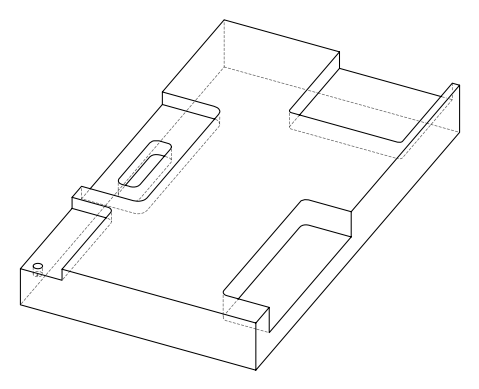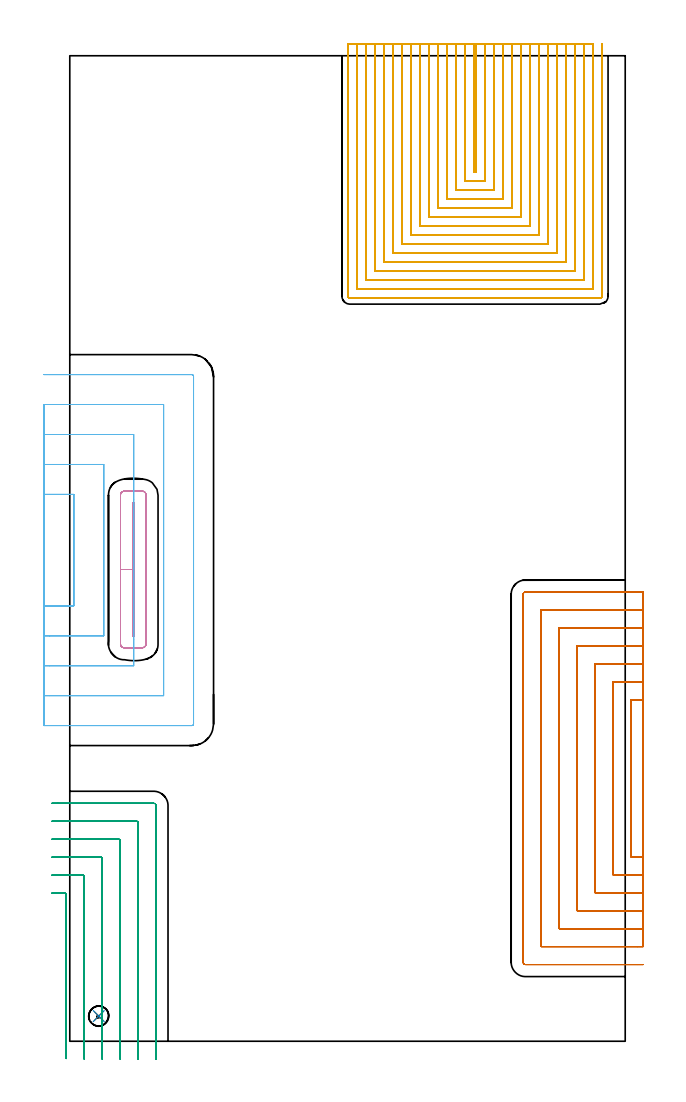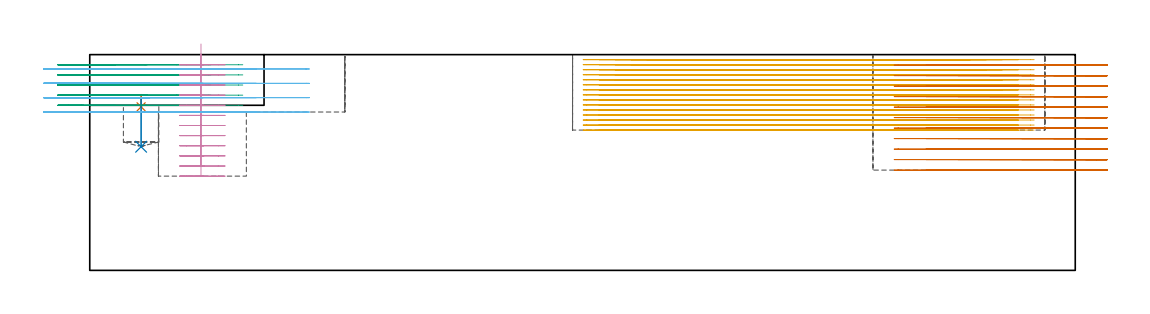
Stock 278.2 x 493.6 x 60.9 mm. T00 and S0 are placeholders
(PLAN: 7 operations, 5 tool changes, 272.4 min)
(1 SPOT_DRILL | STEP1POCKET | NXT0321_9005460120000 | 0.03 min | 1503 mm3)
(2 DRILL_BLIND_HOLE_INTO_CENTER | STEP1POCKET | NXT0301_127 | 0.06 min | 899 mm3)
(3 MILL_CORNER_NOTCH_RECTANGULAR | CORNER_NOTCH_RECTANGULAR | NXT0201_011 | Follow Part, ap 3, ae 75% | 8.89 min | 86373 mm3)
(4 MILL_RECTANGULAR_POCKET | POCKET_RECTANGULAR_STRAIGHT | NXT0201_011 | Follow Part, ap 3, ae 75% | 8.81 min | 75088 mm3)
(5 MILL_SLOT | SLOT_PARTIAL_RECTANGULAR | UGT0201_014 | Follow Part, ap 1.5, ae 75% | 172.03 min | 353092 mm3)
(6 MILL_SLOT_1 | SLOT_PARTIAL_RECTANGULAR_1 | UGT0201_104 | Follow Part, ap 5, ae 75% | 15.96 min | 192146 mm3)
(7 MILL_SLOT_2 | SLOT_PARTIAL_RECTANGULAR_2 | NXT0201_011 | Follow Part, ap 3, ae 75% | 66.66 min | 369014 mm3)
(TOOL NXT0321_9005460120000 | NC Spot Drill, 142deg, 12mm, Carbide, Uncoated | D12 PA142 FL30 Z2)
(TOOL NXT0301_127 | Carbide Drill 10mm [861.1-1000-030A1-GP GC34] | D10 PA150 FL31.2 Z2)
(TOOL NXT0201_011 | ENDMILL 12mm [2P460-1200-NA 1630] | D12 FL38 Z6)
(TOOL UGT0201_014 | End mill 6 mm | D6 FL24 Z4)
(TOOL UGT0201_104 | End Mill 20 mm | D20 FL22 Z2)
(OP 1 SPOT_DRILL)
G17 G21 G94 G90
T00 M6
G54
G17 G0 G90 X14.5 Y12.6 S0 M3
G43 Z70.9 H0
G94 G81 G98 Z46.17 F250. R49.6
G80
M5
M2
(OP 2 DRILL_BLIND_HOLE_INTO_CENTER)
G17 G21 G94 G90
T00 M6
G54
G17 G0 G90 X14.5 Y12.6 S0 M3
G43 Z70.9 H1
G94 G81 G98 Z34.9 F250. R48.6
G80
M5
M2
(OP 3 MILL_CORNER_NOTCH_RECTANGULAR)
G17 G21 G94 G90
T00 M6
G54
G17 G0 G90 X-1.8 Y-8.724 S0 M3
G43 Z70.9 H1
Z58.04
G94 G1 Y-5.724 F250.
Y73.605 F500.
G3 X-2.395 Y74.2 R0.6
G1 X-6.
X-9. F250.
G0 Z70.9
X7.2 Y-9.
Z58.04
G1 Y-6.
Y82.605 F500.
G3 X6.605 Y83.2 R0.6
G1 X-6.
X-9. F250.
G0 Z70.9
X16.2 Y-9.
Z58.04
G1 Y-6.
Y91.604 F500.
G3 X15.604 Y92.2 R0.6
G1 X-6.
X-9. F250.
G0 Z70.9
X25.2 Y-9.
Z58.04
G1 Y-6.
Y100.604 F500.
G3 X24.604 Y101.2 R0.6
G1 X-6.
X-9. F250.
G0 Z70.9
X34.2 Y-9.
Z58.04
G1 Y-6.
Y109.604 F500.
G3 X33.604 Y110.2 R0.6
G1 X-6.
X-9. F250.
G0 Z70.9
X43.2 Y-9.
Z58.04
G1 Y-6.
Y118. F500.
G3 X42. Y119.2 R1.2
G1 X-6.
X-9. F250.
G0 Z70.9
X-1.8 Y-8.724
Z55.18
G1 Y-5.724
Y73.605 F500.
G3 X-2.395 Y74.2 R0.6
G1 X-6.
X-9. F250.
G0 Z70.9
X7.2 Y-9.
Z55.18
G1 Y-6.
Y82.605 F500.
G3 X6.605 Y83.2 R0.6
G1 X-6.
X-9. F250.
G0 Z70.9
X16.2 Y-9.
Z55.18
G1 Y-6.
Y91.604 F500.
G3 X15.604 Y92.2 R0.6
G1 X-6.
X-9. F250.
G0 Z70.9
X25.2 Y-9.
Z55.18
G1 Y-6.
Y100.604 F500.
G3 X24.604 Y101.2 R0.6
G1 X-6.
X-9. F250.
G0 Z70.9
X34.2 Y-9.
Z55.18
G1 Y-6.
Y109.604 F500.
G3 X33.604 Y110.2 R0.6
G1 X-6.
X-9. F250.
G0 Z70.9
X43.2 Y-9.
Z55.18
G1 Y-6.
Y118. F500.
G3 X42. Y119.2 R1.2
G1 X-6.
X-9. F250.
G0 Z70.9
X-1.8 Y-8.724
Z52.32
G1 Y-5.724
Y73.605 F500.
G3 X-2.395 Y74.2 R0.6
G1 X-6.
X-9. F250.
G0 Z70.9
X7.2 Y-9.
Z52.32
G1 Y-6.
Y82.605 F500.
G3 X6.605 Y83.2 R0.6
G1 X-6.
X-9. F250.
G0 Z70.9
X16.2 Y-9.
Z52.32
G1 Y-6.
Y91.604 F500.
G3 X15.604 Y92.2 R0.6
G1 X-6.
X-9. F250.
G0 Z70.9
X25.2 Y-9.
Z52.32
G1 Y-6.
Y100.604 F500.
G3 X24.604 Y101.2 R0.6
G1 X-6.
X-9. F250.
G0 Z70.9
X34.2 Y-9.
Z52.32
G1 Y-6.
Y109.604 F500.
G3 X33.604 Y110.2 R0.6
G1 X-6.
X-9. F250.
G0 Z70.9
X43.2 Y-9.
Z52.32
G1 Y-6.
Y118. F500.
G3 X42. Y119.2 R1.2
G1 X-6.
X-9. F250.
G0 Z70.9
X-1.8 Y-8.724
Z49.46
G1 Y-5.724
Y73.605 F500.
G3 X-2.395 Y74.2 R0.6
G1 X-6.
X-9. F250.
G0 Z70.9
X7.2 Y-9.
Z49.46
G1 Y-6.
Y82.605 F500.
G3 X6.605 Y83.2 R0.6
G1 X-6.
X-9. F250.
G0 Z70.9
X16.2 Y-9.
Z49.46
G1 Y-6.
Y91.604 F500.
G3 X15.604 Y92.2 R0.6
G1 X-6.
X-9. F250.
G0 Z70.9
X25.2 Y-9.
Z49.46
G1 Y-6.
Y100.604 F500.
G3 X24.604 Y101.2 R0.6
G1 X-6.
X-9. F250.
G0 Z70.9
X34.2 Y-9.
Z49.46
G1 Y-6.
Y109.604 F500.
G3 X33.604 Y110.2 R0.6
G1 X-6.
X-9. F250.
G0 Z70.9
X43.2 Y-9.
Z49.46
G1 Y-6.
Y118. F500.
G3 X42. Y119.2 R1.2
G1 X-6.
X-9. F250.
G0 Z70.9
X-1.8 Y-8.724
Z46.6
G1 Y-5.724
Y73.605 F500.
G3 X-2.395 Y74.2 R0.6
G1 X-6.
X-9. F250.
G0 Z70.9
X7.2 Y-9.
Z46.6
G1 Y-6.
Y82.605 F500.
G3 X6.605 Y83.2 R0.6
G1 X-6.
X-9. F250.
G0 Z70.9
X16.2 Y-9.
Z46.6
G1 Y-6.
Y91.604 F500.
G3 X15.604 Y92.2 R0.6
G1 X-6.
X-9. F250.
G0 Z70.9
X25.2 Y-9.
Z46.6
G1 Y-6.
Y100.604 F500.
G3 X24.604 Y101.2 R0.6
G1 X-6.
X-9. F250.
G0 Z70.9
X34.2 Y-9.
Z46.6
G1 Y-6.
Y109.604 F500.
G3 X33.604 Y110.2 R0.6
G1 X-6.
X-9. F250.
G0 Z70.9
X43.2 Y-9.
Z46.6
G1 Y-6.
Y118. F500.
G3 X42. Y119.2 R1.2
G1 X-6.
X-9. F250.
G0 Z70.9
M5
M2
(OP 4 MILL_RECTANGULAR_POCKET)
G17 G21 G94 G90
T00 M6
G54
G17 G0 G90 X31.4 Y258.164 S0 M3
G43 Z70.9 H1
Z63.9
G94 G1 Y236.3 Z58.042 F250.
Y203.1 F500.
X32.2
Y269.5
X31.4
Y236.3
X25.4
Y199.
G3 X27.3 Y197.1 R1.9
G1 X36.3
G3 X38.2 Y199. R1.9
G1 Y273.6
G3 X36.3 Y275.5 R1.9
G1 X27.3
G3 X25.4 Y273.6 R1.9
G1 Y236.3
Y235.3
G0 X31.4 Y258.164 Z61.042
G1 Y236.3 Z55.183 F250.
Y203.1 F500.
X32.2
Y269.5
X31.4
Y236.3
X25.4
Y199.
G3 X27.3 Y197.1 R1.9
G1 X36.3
G3 X38.2 Y199. R1.9
G1 Y273.6
G3 X36.3 Y275.5 R1.9
G1 X27.3
G3 X25.4 Y273.6 R1.9
G1 Y236.3
Y235.3
G0 X31.4 Y258.164 Z58.183
G1 Y236.3 Z52.325 F250.
Y203.1 F500.
X32.2
Y269.5
X31.4
Y236.3
X25.4
Y199.
G3 X27.3 Y197.1 R1.9
G1 X36.3
G3 X38.2 Y199. R1.9
G1 Y273.6
G3 X36.3 Y275.5 R1.9
G1 X27.3
G3 X25.4 Y273.6 R1.9
G1 Y236.3
Y235.3
G0 X31.4 Y258.164 Z55.325
G1 Y236.3 Z49.467 F250.
Y203.1 F500.
X32.2
Y269.5
X31.4
Y236.3
X25.4
Y199.
G3 X27.3 Y197.1 R1.9
G1 X36.3
G3 X38.2 Y199. R1.9
G1 Y273.6
G3 X36.3 Y275.5 R1.9
G1 X27.3
G3 X25.4 Y273.6 R1.9
G1 Y236.3
Y235.3
G0 X31.4 Y258.164 Z52.467
G1 Y236.3 Z46.608 F250.
Y203.1 F500.
X32.2
Y269.5
X31.4
Y236.3
X25.4
Y199.
G3 X27.3 Y197.1 R1.9
G1 X36.3
G3 X38.2 Y199. R1.9
G1 Y273.6
G3 X36.3 Y275.5 R1.9
G1 X27.3
G3 X25.4 Y273.6 R1.9
G1 Y236.3
Y235.3
G0 X31.4 Y258.164 Z49.608
G1 Y236.3 Z43.75 F250.
Y203.1 F500.
X32.2
Y269.5
X31.4
Y236.3
X25.4
Y199.
G3 X27.3 Y197.1 R1.9
G1 X36.3
G3 X38.2 Y199. R1.9
G1 Y273.6
G3 X36.3 Y275.5 R1.9
G1 X27.3
G3 X25.4 Y273.6 R1.9
G1 Y236.3
Y235.3
G0 X31.4 Y258.164 Z46.75
G1 Y236.3 Z40.892 F250.
Y203.1 F500.
X32.2
Y269.5
X31.4
Y236.3
X25.4
Y199.
G3 X27.3 Y197.1 R1.9
G1 X36.3
G3 X38.2 Y199. R1.9
G1 Y273.6
G3 X36.3 Y275.5 R1.9
G1 X27.3
G3 X25.4 Y273.6 R1.9
G1 Y236.3
Y235.3
G0 X31.4 Y258.164 Z43.892
G1 Y236.3 Z38.033 F250.
Y203.1 F500.
X32.2
Y269.5
X31.4
Y236.3
X25.4
Y199.
G3 X27.3 Y197.1 R1.9
G1 X36.3
G3 X38.2 Y199. R1.9
G1 Y273.6
G3 X36.3 Y275.5 R1.9
G1 X27.3
G3 X25.4 Y273.6 R1.9
G1 Y236.3
Y235.3
G0 X31.4 Y258.164 Z41.033
G1 Y236.3 Z35.175 F250.
Y203.1 F500.
X32.2
Y269.5
X31.4
Y236.3
X25.4
Y199.
G3 X27.3 Y197.1 R1.9
G1 X36.3
G3 X38.2 Y199. R1.9
G1 Y273.6
G3 X36.3 Y275.5 R1.9
G1 X27.3
G3 X25.4 Y273.6 R1.9
G1 Y236.3
Y235.3
G0 X31.4 Y258.164 Z38.175
G1 Y236.3 Z32.317 F250.
Y203.1 F500.
X32.2
Y269.5
X31.4
Y236.3
X25.4
Y199.
G3 X27.3 Y197.1 R1.9
G1 X36.3
G3 X38.2 Y199. R1.9
G1 Y273.6
G3 X36.3 Y275.5 R1.9
G1 X27.3
G3 X25.4 Y273.6 R1.9
G1 Y236.3
Y235.3
G0 X31.4 Y258.164 Z35.317
G1 Y236.3 Z29.458 F250.
Y203.1 F500.
X32.2
Y269.5
X31.4
Y236.3
X25.4
Y199.
G3 X27.3 Y197.1 R1.9
G1 X36.3
G3 X38.2 Y199. R1.9
G1 Y273.6
G3 X36.3 Y275.5 R1.9
G1 X27.3
G3 X25.4 Y273.6 R1.9
G1 Y236.3
Y235.3
G0 X31.4 Y258.164 Z32.458
G1 Y236.3 Z26.6 F250.
Y203.1 F500.
X32.2
Y269.5
X31.4
Y236.3
X25.4
Y199.
G3 X27.3 Y197.1 R1.9
G1 X36.3
G3 X38.2 Y199. R1.9
G1 Y273.6
G3 X36.3 Y275.5 R1.9
G1 X27.3
G3 X25.4 Y273.6 R1.9
G1 Y236.3
Y235.3
G0 Z70.9
M5
M2
(OP 5 MILL_SLOT)
G17 G21 G94 G90
T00 M6
G54
G17 G0 G90 X202.3 Y499.6 S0 M3
G43 Z70.9 H0
Z59.48
G94 G1 Y496.6 F250.
Y435.2 F500.
X203.6
Y496.6
Y499.6 F250.
X197.8
Y496.6
Y430.7 F500.
X208.1
Y496.6
Y499.6 F250.
X193.3
Y496.6
Y426.2 F500.
X212.6
Y496.6
Y499.6 F250.
X188.8
Y496.6
Y421.7 F500.
X217.1
Y496.6
Y499.6 F250.
X184.3
Y496.6
Y417.2 F500.
X221.6
Y496.6
Y499.6 F250.
X179.8
Y496.6
Y412.7 F500.
X226.1
Y496.6
Y499.6 F250.
X175.3
Y496.6
Y408.2 F500.
X230.6
Y496.6
Y499.6 F250.
X170.8
Y496.6
Y403.7 F500.
X235.1
Y496.6
Y499.6 F250.
X166.3
Y496.6
Y399.2 F500.
X239.6
Y496.6
Y499.6 F250.
X161.8
Y496.6
Y394.7 F500.
X244.1
Y496.6
Y499.6 F250.
X157.3
Y496.6
Y390.2 F500.
X248.6
Y496.6
Y499.6 F250.
X152.8
Y496.6
Y385.7 F500.
X253.1
Y496.6
Y499.6 F250.
X148.3
Y496.6
Y381.2 F500.
X257.6
Y496.6
Y499.6 F250.
X143.8
Y496.6
Y376.7 F500.
X262.1
Y496.6
Y499.6 F250.
X139.3
Y496.6
Y373.2 F500.
G3 X140.3 Y372.2 R1.
G1 X265.6
G3 X266.6 Y373.2 R1.
G1 Y496.6
Y499.6 F250.
G0 X202.3 Z58.06
G1 Y496.6
Y435.2 F500.
X203.6
Y496.6
Y499.6 F250.
X197.8
Y496.6
Y430.7 F500.
X208.1
Y496.6
Y499.6 F250.
X193.3
Y496.6
Y426.2 F500.
X212.6
Y496.6
Y499.6 F250.
X188.8
Y496.6
Y421.7 F500.
X217.1
Y496.6
Y499.6 F250.
X184.3
Y496.6
Y417.2 F500.
X221.6
Y496.6
Y499.6 F250.
X179.8
Y496.6
Y412.7 F500.
X226.1
Y496.6
Y499.6 F250.
X175.3
Y496.6
Y408.2 F500.
X230.6
Y496.6
Y499.6 F250.
X170.8
Y496.6
Y403.7 F500.
X235.1
Y496.6
Y499.6 F250.
X166.3
Y496.6
Y399.2 F500.
X239.6
Y496.6
Y499.6 F250.
X161.8
Y496.6
Y394.7 F500.
X244.1
Y496.6
Y499.6 F250.
X157.3
Y496.6
Y390.2 F500.
X248.6
Y496.6
Y499.6 F250.
X152.8
Y496.6
Y385.7 F500.
X253.1
Y496.6
Y499.6 F250.
X148.3
Y496.6
Y381.2 F500.
X257.6
Y496.6
Y499.6 F250.
X143.8
Y496.6
Y376.7 F500.
X262.1
Y496.6
Y499.6 F250.
X139.3
Y496.6
Y373.2 F500.
G3 X140.3 Y372.2 R1.
G1 X265.6
G3 X266.6 Y373.2 R1.
G1 Y496.6
Y499.6 F250.
G0 X202.3 Z56.64
G1 Y496.6
Y435.2 F500.
X203.6
Y496.6
Y499.6 F250.
X197.8
Y496.6
Y430.7 F500.
X208.1
Y496.6
Y499.6 F250.
X193.3
Y496.6
Y426.2 F500.
X212.6
Y496.6
Y499.6 F250.
X188.8
Y496.6
Y421.7 F500.
X217.1
Y496.6
Y499.6 F250.
X184.3
Y496.6
Y417.2 F500.
X221.6
Y496.6
Y499.6 F250.
X179.8
Y496.6
Y412.7 F500.
X226.1
Y496.6
Y499.6 F250.
X175.3
Y496.6
Y408.2 F500.
X230.6
Y496.6
Y499.6 F250.
X170.8
Y496.6
Y403.7 F500.
X235.1
Y496.6
Y499.6 F250.
X166.3
Y496.6
Y399.2 F500.
X239.6
Y496.6
Y499.6 F250.
X161.8
Y496.6
Y394.7 F500.
X244.1
Y496.6
Y499.6 F250.
X157.3
Y496.6
Y390.2 F500.
X248.6
Y496.6
Y499.6 F250.
X152.8
Y496.6
Y385.7 F500.
X253.1
Y496.6
Y499.6 F250.
X148.3
Y496.6
Y381.2 F500.
X257.6
Y496.6
Y499.6 F250.
X143.8
Y496.6
Y376.7 F500.
X262.1
Y496.6
Y499.6 F250.
X139.3
Y496.6
Y373.2 F500.
G3 X140.3 Y372.2 R1.
G1 X265.6
G3 X266.6 Y373.2 R1.
G1 Y496.6
Y499.6 F250.
G0 X202.3 Z55.22
G1 Y496.6
Y435.2 F500.
X203.6
Y496.6
Y499.6 F250.
X197.8
Y496.6
Y430.7 F500.
X208.1
Y496.6
Y499.6 F250.
X193.3
Y496.6
Y426.2 F500.
X212.6
Y496.6
Y499.6 F250.
X188.8
Y496.6
Y421.7 F500.
X217.1
Y496.6
Y499.6 F250.
X184.3
Y496.6
Y417.2 F500.
X221.6
Y496.6
Y499.6 F250.
X179.8
Y496.6
Y412.7 F500.
X226.1
Y496.6
Y499.6 F250.
X175.3
Y496.6
Y408.2 F500.
X230.6
Y496.6
Y499.6 F250.
X170.8
Y496.6
Y403.7 F500.
X235.1
Y496.6
Y499.6 F250.
X166.3
Y496.6
Y399.2 F500.
X239.6
Y496.6
Y499.6 F250.
X161.8
Y496.6
Y394.7 F500.
X244.1
Y496.6
Y499.6 F250.
X157.3
Y496.6
Y390.2 F500.
X248.6
Y496.6
Y499.6 F250.
X152.8
Y496.6
Y385.7 F500.
X253.1
Y496.6
Y499.6 F250.
X148.3
Y496.6
Y381.2 F500.
X257.6
Y496.6
Y499.6 F250.
X143.8
Y496.6
Y376.7 F500.
X262.1
Y496.6
Y499.6 F250.
X139.3
Y496.6
Y373.2 F500.
G3 X140.3 Y372.2 R1.
G1 X265.6
G3 X266.6 Y373.2 R1.
G1 Y496.6
Y499.6 F250.
G0 X202.3 Z53.8
G1 Y496.6
Y435.2 F500.
X203.6
Y496.6
Y499.6 F250.
X197.8
Y496.6
Y430.7 F500.
X208.1
Y496.6
Y499.6 F250.
X193.3
Y496.6
Y426.2 F500.
X212.6
Y496.6
Y499.6 F250.
X188.8
Y496.6
Y421.7 F500.
X217.1
Y496.6
Y499.6 F250.
X184.3
Y496.6
Y417.2 F500.
X221.6
Y496.6
Y499.6 F250.
X179.8
Y496.6
Y412.7 F500.
X226.1
Y496.6
Y499.6 F250.
X175.3
Y496.6
Y408.2 F500.
X230.6
Y496.6
Y499.6 F250.
X170.8
Y496.6
Y403.7 F500.
X235.1
Y496.6
Y499.6 F250.
X166.3
Y496.6
Y399.2 F500.
X239.6
Y496.6
Y499.6 F250.
X161.8
Y496.6
Y394.7 F500.
X244.1
Y496.6
Y499.6 F250.
X157.3
Y496.6
Y390.2 F500.
X248.6
Y496.6
Y499.6 F250.
X152.8
Y496.6
Y385.7 F500.
X253.1
Y496.6
Y499.6 F250.
X148.3
Y496.6
Y381.2 F500.
X257.6
Y496.6
Y499.6 F250.
X143.8
Y496.6
Y376.7 F500.
X262.1
Y496.6
Y499.6 F250.
X139.3
Y496.6
Y373.2 F500.
G3 X140.3 Y372.2 R1.
G1 X265.6
G3 X266.6 Y373.2 R1.
G1 Y496.6
Y499.6 F250.
G0 X202.3 Z52.38
G1 Y496.6
Y435.2 F500.
X203.6
Y496.6
Y499.6 F250.
X197.8
Y496.6
Y430.7 F500.
X208.1
Y496.6
Y499.6 F250.
X193.3
Y496.6
Y426.2 F500.
X212.6
Y496.6
Y499.6 F250.
X188.8
Y496.6
Y421.7 F500.
X217.1
Y496.6
Y499.6 F250.
X184.3
Y496.6
Y417.2 F500.
X221.6
Y496.6
Y499.6 F250.
X179.8
Y496.6
Y412.7 F500.
X226.1
Y496.6
Y499.6 F250.
X175.3
Y496.6
Y408.2 F500.
X230.6
Y496.6
Y499.6 F250.
X170.8
Y496.6
Y403.7 F500.
X235.1
Y496.6
Y499.6 F250.
X166.3
Y496.6
Y399.2 F500.
X239.6
Y496.6
Y499.6 F250.
X161.8
Y496.6
Y394.7 F500.
X244.1
Y496.6
Y499.6 F250.
X157.3
Y496.6
Y390.2 F500.
X248.6
Y496.6
Y499.6 F250.
X152.8
Y496.6
Y385.7 F500.
X253.1
Y496.6
Y499.6 F250.
X148.3
Y496.6
Y381.2 F500.
X257.6
Y496.6
Y499.6 F250.
X143.8
Y496.6
Y376.7 F500.
X262.1
Y496.6
Y499.6 F250.
X139.3
Y496.6
Y373.2 F500.
G3 X140.3 Y372.2 R1.
G1 X265.6
G3 X266.6 Y373.2 R1.
G1 Y496.6
Y499.6 F250.
G0 X202.3 Z50.96
G1 Y496.6
Y435.2 F500.
X203.6
Y496.6
Y499.6 F250.
X197.8
Y496.6
Y430.7 F500.
X208.1
Y496.6
Y499.6 F250.
X193.3
Y496.6
Y426.2 F500.
X212.6
Y496.6
Y499.6 F250.
X188.8
Y496.6
Y421.7 F500.
X217.1
Y496.6
Y499.6 F250.
X184.3
Y496.6
Y417.2 F500.
X221.6
Y496.6
Y499.6 F250.
X179.8
Y496.6
Y412.7 F500.
X226.1
Y496.6
Y499.6 F250.
X175.3
Y496.6
Y408.2 F500.
X230.6
Y496.6
Y499.6 F250.
X170.8
Y496.6
Y403.7 F500.
X235.1
Y496.6
Y499.6 F250.
X166.3
Y496.6
Y399.2 F500.
X239.6
Y496.6
Y499.6 F250.
X161.8
Y496.6
Y394.7 F500.
X244.1
Y496.6
Y499.6 F250.
X157.3
Y496.6
Y390.2 F500.
X248.6
Y496.6
Y499.6 F250.
X152.8
Y496.6
Y385.7 F500.
X253.1
Y496.6
Y499.6 F250.
X148.3
Y496.6
Y381.2 F500.
X257.6
Y496.6
Y499.6 F250.
X143.8
Y496.6
Y376.7 F500.
X262.1
Y496.6
Y499.6 F250.
X139.3
Y496.6
Y373.2 F500.
G3 X140.3 Y372.2 R1.
G1 X265.6
G3 X266.6 Y373.2 R1.
G1 Y496.6
Y499.6 F250.
G0 X202.3 Z49.54
G1 Y496.6
Y435.2 F500.
X203.6
Y496.6
Y499.6 F250.
X197.8
Y496.6
Y430.7 F500.
X208.1
Y496.6
Y499.6 F250.
X193.3
Y496.6
Y426.2 F500.
X212.6
Y496.6
Y499.6 F250.
X188.8
Y496.6
Y421.7 F500.
X217.1
Y496.6
Y499.6 F250.
X184.3
Y496.6
Y417.2 F500.
X221.6
Y496.6
Y499.6 F250.
X179.8
Y496.6
Y412.7 F500.
X226.1
Y496.6
Y499.6 F250.
X175.3
Y496.6
Y408.2 F500.
X230.6
Y496.6
Y499.6 F250.
X170.8
Y496.6
Y403.7 F500.
X235.1
Y496.6
Y499.6 F250.
X166.3
Y496.6
Y399.2 F500.
X239.6
Y496.6
Y499.6 F250.
X161.8
Y496.6
Y394.7 F500.
X244.1
Y496.6
Y499.6 F250.
X157.3
Y496.6
Y390.2 F500.
X248.6
Y496.6
Y499.6 F250.
X152.8
Y496.6
Y385.7 F500.
X253.1
Y496.6
Y499.6 F250.
X148.3
Y496.6
Y381.2 F500.
X257.6
Y496.6
Y499.6 F250.
X143.8
Y496.6
Y376.7 F500.
X262.1
Y496.6
Y499.6 F250.
X139.3
Y496.6
Y373.2 F500.
G3 X140.3 Y372.2 R1.
G1 X265.6
G3 X266.6 Y373.2 R1.
G1 Y496.6
Y499.6 F250.
G0 X202.3 Z48.12
G1 Y496.6
Y435.2 F500.
X203.6
Y496.6
Y499.6 F250.
X197.8
Y496.6
Y430.7 F500.
X208.1
Y496.6
Y499.6 F250.
X193.3
Y496.6
Y426.2 F500.
X212.6
Y496.6
Y499.6 F250.
X188.8
Y496.6
Y421.7 F500.
X217.1
Y496.6
Y499.6 F250.
X184.3
Y496.6
Y417.2 F500.
X221.6
Y496.6
Y499.6 F250.
X179.8
Y496.6
Y412.7 F500.
X226.1
Y496.6
Y499.6 F250.
X175.3
Y496.6
Y408.2 F500.
X230.6
Y496.6
Y499.6 F250.
X170.8
Y496.6
Y403.7 F500.
X235.1
Y496.6
Y499.6 F250.
X166.3
Y496.6
Y399.2 F500.
X239.6
Y496.6
Y499.6 F250.
X161.8
Y496.6
Y394.7 F500.
X244.1
Y496.6
Y499.6 F250.
X157.3
Y496.6
Y390.2 F500.
X248.6
Y496.6
Y499.6 F250.
X152.8
Y496.6
Y385.7 F500.
X253.1
Y496.6
Y499.6 F250.
X148.3
Y496.6
Y381.2 F500.
X257.6
Y496.6
Y499.6 F250.
X143.8
Y496.6
Y376.7 F500.
X262.1
Y496.6
Y499.6 F250.
X139.3
Y496.6
Y373.2 F500.
G3 X140.3 Y372.2 R1.
G1 X265.6
G3 X266.6 Y373.2 R1.
G1 Y496.6
Y499.6 F250.
G0 X202.3 Z46.7
G1 Y496.6
Y435.2 F500.
X203.6
Y496.6
Y499.6 F250.
X197.8
Y496.6
Y430.7 F500.
X208.1
Y496.6
Y499.6 F250.
X193.3
Y496.6
Y426.2 F500.
X212.6
Y496.6
Y499.6 F250.
X188.8
Y496.6
Y421.7 F500.
X217.1
Y496.6
Y499.6 F250.
X184.3
Y496.6
Y417.2 F500.
X221.6
Y496.6
Y499.6 F250.
X179.8
Y496.6
Y412.7 F500.
X226.1
Y496.6
Y499.6 F250.
X175.3
Y496.6
Y408.2 F500.
X230.6
Y496.6
Y499.6 F250.
X170.8
Y496.6
Y403.7 F500.
X235.1
Y496.6
Y499.6 F250.
X166.3
Y496.6
Y399.2 F500.
X239.6
Y496.6
Y499.6 F250.
X161.8
Y496.6
Y394.7 F500.
X244.1
Y496.6
Y499.6 F250.
X157.3
Y496.6
Y390.2 F500.
X248.6
Y496.6
Y499.6 F250.
X152.8
Y496.6
Y385.7 F500.
X253.1
Y496.6
Y499.6 F250.
X148.3
Y496.6
Y381.2 F500.
X257.6
Y496.6
Y499.6 F250.
X143.8
Y496.6
Y376.7 F500.
X262.1
Y496.6
Y499.6 F250.
X139.3
Y496.6
Y373.2 F500.
G3 X140.3 Y372.2 R1.
G1 X265.6
G3 X266.6 Y373.2 R1.
G1 Y496.6
Y499.6 F250.
G0 X202.3 Z45.28
G1 Y496.6
Y435.2 F500.
X203.6
Y496.6
Y499.6 F250.
X197.8
Y496.6
Y430.7 F500.
X208.1
Y496.6
Y499.6 F250.
X193.3
Y496.6
Y426.2 F500.
X212.6
Y496.6
Y499.6 F250.
X188.8
Y496.6
Y421.7 F500.
X217.1
Y496.6
Y499.6 F250.
X184.3
Y496.6
Y417.2 F500.
X221.6
Y496.6
Y499.6 F250.
X179.8
Y496.6
Y412.7 F500.
X226.1
Y496.6
Y499.6 F250.
X175.3
Y496.6
Y408.2 F500.
X230.6
Y496.6
Y499.6 F250.
X170.8
Y496.6
Y403.7 F500.
X235.1
Y496.6
Y499.6 F250.
X166.3
Y496.6
Y399.2 F500.
X239.6
Y496.6
Y499.6 F250.
X161.8
Y496.6
Y394.7 F500.
X244.1
Y496.6
Y499.6 F250.
X157.3
Y496.6
Y390.2 F500.
X248.6
Y496.6
Y499.6 F250.
X152.8
Y496.6
Y385.7 F500.
X253.1
Y496.6
Y499.6 F250.
X148.3
Y496.6
Y381.2 F500.
X257.6
Y496.6
Y499.6 F250.
X143.8
Y496.6
Y376.7 F500.
X262.1
Y496.6
Y499.6 F250.
X139.3
Y496.6
Y373.2 F500.
G3 X140.3 Y372.2 R1.
G1 X265.6
G3 X266.6 Y373.2 R1.
G1 Y496.6
Y499.6 F250.
G0 X202.3 Z43.86
G1 Y496.6
Y435.2 F500.
X203.6
Y496.6
Y499.6 F250.
X197.8
Y496.6
Y430.7 F500.
X208.1
Y496.6
Y499.6 F250.
X193.3
Y496.6
Y426.2 F500.
X212.6
Y496.6
Y499.6 F250.
X188.8
Y496.6
Y421.7 F500.
X217.1
Y496.6
Y499.6 F250.
X184.3
Y496.6
Y417.2 F500.
X221.6
Y496.6
Y499.6 F250.
X179.8
Y496.6
Y412.7 F500.
X226.1
Y496.6
Y499.6 F250.
X175.3
Y496.6
Y408.2 F500.
X230.6
Y496.6
Y499.6 F250.
X170.8
Y496.6
Y403.7 F500.
X235.1
Y496.6
Y499.6 F250.
X166.3
Y496.6
Y399.2 F500.
X239.6
Y496.6
Y499.6 F250.
X161.8
Y496.6
Y394.7 F500.
X244.1
Y496.6
Y499.6 F250.
X157.3
Y496.6
Y390.2 F500.
X248.6
Y496.6
Y499.6 F250.
X152.8
Y496.6
Y385.7 F500.
X253.1
Y496.6
Y499.6 F250.
X148.3
Y496.6
Y381.2 F500.
X257.6
Y496.6
Y499.6 F250.
X143.8
Y496.6
Y376.7 F500.
X262.1
Y496.6
Y499.6 F250.
X139.3
Y496.6
Y373.2 F500.
G3 X140.3 Y372.2 R1.
G1 X265.6
G3 X266.6 Y373.2 R1.
G1 Y496.6
Y499.6 F250.
G0 X202.3 Z42.44
G1 Y496.6
Y435.2 F500.
X203.6
Y496.6
Y499.6 F250.
X197.8
Y496.6
Y430.7 F500.
X208.1
Y496.6
Y499.6 F250.
X193.3
Y496.6
Y426.2 F500.
X212.6
Y496.6
Y499.6 F250.
X188.8
Y496.6
Y421.7 F500.
X217.1
Y496.6
Y499.6 F250.
X184.3
Y496.6
Y417.2 F500.
X221.6
Y496.6
Y499.6 F250.
X179.8
Y496.6
Y412.7 F500.
X226.1
Y496.6
Y499.6 F250.
X175.3
Y496.6
Y408.2 F500.
X230.6
Y496.6
Y499.6 F250.
X170.8
Y496.6
Y403.7 F500.
X235.1
Y496.6
Y499.6 F250.
X166.3
Y496.6
Y399.2 F500.
X239.6
Y496.6
Y499.6 F250.
X161.8
Y496.6
Y394.7 F500.
X244.1
Y496.6
Y499.6 F250.
X157.3
Y496.6
Y390.2 F500.
X248.6
Y496.6
Y499.6 F250.
X152.8
Y496.6
Y385.7 F500.
X253.1
Y496.6
Y499.6 F250.
X148.3
Y496.6
Y381.2 F500.
X257.6
Y496.6
Y499.6 F250.
X143.8
Y496.6
Y376.7 F500.
X262.1
Y496.6
Y499.6 F250.
X139.3
Y496.6
Y373.2 F500.
G3 X140.3 Y372.2 R1.
G1 X265.6
G3 X266.6 Y373.2 R1.
G1 Y496.6
Y499.6 F250.
G0 X202.3 Z41.02
G1 Y496.6
Y435.2 F500.
X203.6
Y496.6
Y499.6 F250.
X197.8
Y496.6
Y430.7 F500.
X208.1
Y496.6
Y499.6 F250.
X193.3
Y496.6
Y426.2 F500.
X212.6
Y496.6
Y499.6 F250.
X188.8
Y496.6
Y421.7 F500.
X217.1
Y496.6
Y499.6 F250.
X184.3
Y496.6
Y417.2 F500.
X221.6
Y496.6
Y499.6 F250.
X179.8
Y496.6
Y412.7 F500.
X226.1
Y496.6
Y499.6 F250.
X175.3
Y496.6
Y408.2 F500.
X230.6
Y496.6
Y499.6 F250.
X170.8
Y496.6
Y403.7 F500.
X235.1
Y496.6
Y499.6 F250.
X166.3
Y496.6
Y399.2 F500.
X239.6
Y496.6
Y499.6 F250.
X161.8
Y496.6
Y394.7 F500.
X244.1
Y496.6
Y499.6 F250.
X157.3
Y496.6
Y390.2 F500.
X248.6
Y496.6
Y499.6 F250.
X152.8
Y496.6
Y385.7 F500.
X253.1
Y496.6
Y499.6 F250.
X148.3
Y496.6
Y381.2 F500.
X257.6
Y496.6
Y499.6 F250.
X143.8
Y496.6
Y376.7 F500.
X262.1
Y496.6
Y499.6 F250.
X139.3
Y496.6
Y373.2 F500.
G3 X140.3 Y372.2 R1.
G1 X265.6
G3 X266.6 Y373.2 R1.
G1 Y496.6
Y499.6 F250.
G0 X202.3 Z39.6
G1 Y496.6
Y435.2 F500.
X203.6
Y496.6
Y499.6 F250.
X197.8
Y496.6
Y430.7 F500.
X208.1
Y496.6
Y499.6 F250.
X193.3
Y496.6
Y426.2 F500.
X212.6
Y496.6
Y499.6 F250.
X188.8
Y496.6
Y421.7 F500.
X217.1
Y496.6
Y499.6 F250.
X184.3
Y496.6
Y417.2 F500.
X221.6
Y496.6
Y499.6 F250.
X179.8
Y496.6
Y412.7 F500.
X226.1
Y496.6
Y499.6 F250.
X175.3
Y496.6
Y408.2 F500.
X230.6
Y496.6
Y499.6 F250.
X170.8
Y496.6
Y403.7 F500.
X235.1
Y496.6
Y499.6 F250.
X166.3
Y496.6
Y399.2 F500.
X239.6
Y496.6
Y499.6 F250.
X161.8
Y496.6
Y394.7 F500.
X244.1
Y496.6
Y499.6 F250.
X157.3
Y496.6
Y390.2 F500.
X248.6
Y496.6
Y499.6 F250.
X152.8
Y496.6
Y385.7 F500.
X253.1
Y496.6
Y499.6 F250.
X148.3
Y496.6
Y381.2 F500.
X257.6
Y496.6
Y499.6 F250.
X143.8
Y496.6
Y376.7 F500.
X262.1
Y496.6
Y499.6 F250.
X139.3
Y496.6
Y373.2 F500.
G3 X140.3 Y372.2 R1.
G1 X265.6
G3 X266.6 Y373.2 R1.
G1 Y496.6
Y499.6 F250.
G0 Z70.9
M5
M2
(OP 6 MILL_SLOT_1)
G17 G21 G94 G90
T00 M6
G54
G17 G0 G90 X-13. Y218.1 S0 M3
G43 Z70.9 H0
Z56.85
G94 G1 X-10. F250.
X2. F500.
Y273.9
X-10.
X-13. F250.
Y203.1
X-10.
X17. F500.
Y288.9
X-10.
X-13. F250.
Y188.1
X-10.
X32. F500.
Y201.1
Y204.1 F250.
Y268.5 F500.
Y271.5 F250.
Y303.9 F500.
X-10.
X-13. F250.
Y173.1
X-10.
X47. F500.
Y318.9
X-10.
X-13. F250.
Y158.1
X-10.
X61.1 F500.
G3 X62. Y159. R0.9
G1 Y333.
G3 X61.1 Y333.9 R0.9
G1 X-10.
X-13. F250.
G0 Y218.1 Z52.8
G1 X-10.
X2. F500.
Y273.9
X-10.
X-13. F250.
Y203.1
X-10.
X17. F500.
Y288.9
X-10.
X-13. F250.
Y188.1
X-10.
X32. F500.
Y201.1
Y204.1 F250.
Y268.5 F500.
Y271.5 F250.
Y303.9 F500.
X-10.
X-13. F250.
Y173.1
X-10.
X47. F500.
Y318.9
X-10.
X-13. F250.
Y158.1
X-10.
X61.1 F500.
G3 X62. Y159. R0.9
G1 Y333.
G3 X61.1 Y333.9 R0.9
G1 X-10.
X-13. F250.
G0 Y218.1 Z48.75
G1 X-10.
X2. F500.
Y273.9
X-10.
X-13. F250.
Y203.1
X-10.
X17. F500.
Y288.9
X-10.
X-13. F250.
Y188.1
X-10.
X32. F500.
Y201.1
Y204.1 F250.
Y268.5 F500.
Y271.5 F250.
Y303.9 F500.
X-10.
X-13. F250.
Y173.1
X-10.
X47. F500.
Y318.9
X-10.
X-13. F250.
Y158.1
X-10.
X61.1 F500.
G3 X62. Y159. R0.9
G1 Y333.
G3 X61.1 Y333.9 R0.9
G1 X-10.
X-13. F250.
G0 Y218.1 Z44.7
G1 X-10.
X2. F500.
Y273.9
X-10.
X-13. F250.
Y203.1
X-10.
X17. F500.
Y288.9
X-10.
X-13. F250.
Y188.1
X-10.
X32. F500.
Y201.1
Y204.1 F250.
Y268.5 F500.
Y271.5 F250.
Y303.9 F500.
X-10.
X-13. F250.
Y173.1
X-10.
X47. F500.
Y318.9
X-10.
X-13. F250.
Y158.1
X-10.
X61.1 F500.
G3 X62. Y159. R0.9
G1 Y333.
G3 X61.1 Y333.9 R0.9
G1 X-10.
X-13. F250.
G0 Z70.9
M5
M2
(OP 7 MILL_SLOT_2)
G17 G21 G94 G90
T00 M6
G54
G17 G0 G90 X287.2 Y171. S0 M3
G43 Z70.9 H1
Z57.936
G94 G1 X284.2 F250.
X281.1 F500.
Y92.4
X284.2
X287.2 F250.
Y180.
X284.2
X272.1 F500.
Y83.4
X284.2
X287.2 F250.
Y189.
X284.2
X263.1 F500.
Y74.4
X284.2
X287.2 F250.
Y198.
X284.2
X254.1 F500.
Y65.4
X284.2
X287.2 F250.
Y207.
X284.2
X245.1 F500.
Y56.4
X284.2
X287.2 F250.
Y216.
X284.2
X236.1 F500.
Y47.4
X284.2
X287.2 F250.
Y225.
X284.2
X228.2 F500.
G3 X227.1 Y223.9 R1.1
G1 Y39.5
G3 X228.2 Y38.4 R1.1
G1 X284.2
X287.2 F250.
G0 Y171. Z54.973
G1 X284.2
X281.1 F500.
Y92.4
X284.2
X287.2 F250.
Y180.
X284.2
X272.1 F500.
Y83.4
X284.2
X287.2 F250.
Y189.
X284.2
X263.1 F500.
Y74.4
X284.2
X287.2 F250.
Y198.
X284.2
X254.1 F500.
Y65.4
X284.2
X287.2 F250.
Y207.
X284.2
X245.1 F500.
Y56.4
X284.2
X287.2 F250.
Y216.
X284.2
X236.1 F500.
Y47.4
X284.2
X287.2 F250.
Y225.
X284.2
X228.2 F500.
G3 X227.1 Y223.9 R1.1
G1 Y39.5
G3 X228.2 Y38.4 R1.1
G1 X284.2
X287.2 F250.
G0 Y171. Z52.009
G1 X284.2
X281.1 F500.
Y92.4
X284.2
X287.2 F250.
Y180.
X284.2
X272.1 F500.
Y83.4
X284.2
X287.2 F250.
Y189.
X284.2
X263.1 F500.
Y74.4
X284.2
X287.2 F250.
Y198.
X284.2
X254.1 F500.
Y65.4
X284.2
X287.2 F250.
Y207.
X284.2
X245.1 F500.
Y56.4
X284.2
X287.2 F250.
Y216.
X284.2
X236.1 F500.
Y47.4
X284.2
X287.2 F250.
Y225.
X284.2
X228.2 F500.
G3 X227.1 Y223.9 R1.1
G1 Y39.5
G3 X228.2 Y38.4 R1.1
G1 X284.2
X287.2 F250.
G0 Y171. Z49.045
G1 X284.2
X281.1 F500.
Y92.4
X284.2
X287.2 F250.
Y180.
X284.2
X272.1 F500.
Y83.4
X284.2
X287.2 F250.
Y189.
X284.2
X263.1 F500.
Y74.4
X284.2
X287.2 F250.
Y198.
X284.2
X254.1 F500.
Y65.4
X284.2
X287.2 F250.
Y207.
X284.2
X245.1 F500.
Y56.4
X284.2
X287.2 F250.
Y216.
X284.2
X236.1 F500.
Y47.4
X284.2
X287.2 F250.
Y225.
X284.2
X228.2 F500.
G3 X227.1 Y223.9 R1.1
G1 Y39.5
G3 X228.2 Y38.4 R1.1
G1 X284.2
X287.2 F250.
G0 Y171. Z46.082
G1 X284.2
X281.1 F500.
Y92.4
X284.2
X287.2 F250.
Y180.
X284.2
X272.1 F500.
Y83.4
X284.2
X287.2 F250.
Y189.
X284.2
X263.1 F500.
Y74.4
X284.2
X287.2 F250.
Y198.
X284.2
X254.1 F500.
Y65.4
X284.2
X287.2 F250.
Y207.
X284.2
X245.1 F500.
Y56.4
X284.2
X287.2 F250.
Y216.
X284.2
X236.1 F500.
Y47.4
X284.2
X287.2 F250.
Y225.
X284.2
X228.2 F500.
G3 X227.1 Y223.9 R1.1
G1 Y39.5
G3 X228.2 Y38.4 R1.1
G1 X284.2
X287.2 F250.
G0 Y171. Z43.118
G1 X284.2
X281.1 F500.
Y92.4
X284.2
X287.2 F250.
Y180.
X284.2
X272.1 F500.
Y83.4
X284.2
X287.2 F250.
Y189.
X284.2
X263.1 F500.
Y74.4
X284.2
X287.2 F250.
Y198.
X284.2
X254.1 F500.
Y65.4
X284.2
X287.2 F250.
Y207.
X284.2
X245.1 F500.
Y56.4
X284.2
X287.2 F250.
Y216.
X284.2
X236.1 F500.
Y47.4
X284.2
X287.2 F250.
Y225.
X284.2
X228.2 F500.
G3 X227.1 Y223.9 R1.1
G1 Y39.5
G3 X228.2 Y38.4 R1.1
G1 X284.2
X287.2 F250.
G0 Y171. Z40.155
G1 X284.2
X281.1 F500.
Y92.4
X284.2
X287.2 F250.
Y180.
X284.2
X272.1 F500.
Y83.4
X284.2
X287.2 F250.
Y189.
X284.2
X263.1 F500.
Y74.4
X284.2
X287.2 F250.
Y198.
X284.2
X254.1 F500.
Y65.4
X284.2
X287.2 F250.
Y207.
X284.2
X245.1 F500.
Y56.4
X284.2
X287.2 F250.
Y216.
X284.2
X236.1 F500.
Y47.4
X284.2
X287.2 F250.
Y225.
X284.2
X228.2 F500.
G3 X227.1 Y223.9 R1.1
G1 Y39.5
G3 X228.2 Y38.4 R1.1
G1 X284.2
X287.2 F250.
G0 Y171. Z37.191
G1 X284.2
X281.1 F500.
Y92.4
X284.2
X287.2 F250.
Y180.
X284.2
X272.1 F500.
Y83.4
X284.2
X287.2 F250.
Y189.
X284.2
X263.1 F500.
Y74.4
X284.2
X287.2 F250.
Y198.
X284.2
X254.1 F500.
Y65.4
X284.2
X287.2 F250.
Y207.
X284.2
X245.1 F500.
Y56.4
X284.2
X287.2 F250.
Y216.
X284.2
X236.1 F500.
Y47.4
X284.2
X287.2 F250.
Y225.
X284.2
X228.2 F500.
G3 X227.1 Y223.9 R1.1
G1 Y39.5
G3 X228.2 Y38.4 R1.1
G1 X284.2
X287.2 F250.
G0 Y171. Z34.227
G1 X284.2
X281.1 F500.
Y92.4
X284.2
X287.2 F250.
Y180.
X284.2
X272.1 F500.
Y83.4
X284.2
X287.2 F250.
Y189.
X284.2
X263.1 F500.
Y74.4
X284.2
X287.2 F250.
Y198.
X284.2
X254.1 F500.
Y65.4
X284.2
X287.2 F250.
Y207.
X284.2
X245.1 F500.
Y56.4
X284.2
X287.2 F250.
Y216.
X284.2
X236.1 F500.
Y47.4
X284.2
X287.2 F250.
Y225.
X284.2
X228.2 F500.
G3 X227.1 Y223.9 R1.1
G1 Y39.5
G3 X228.2 Y38.4 R1.1
G1 X284.2
X287.2 F250.
G0 Y171. Z31.264
G1 X284.2
X281.1 F500.
Y92.4
X284.2
X287.2 F250.
Y180.
X284.2
X272.1 F500.
Y83.4
X284.2
X287.2 F250.
Y189.
X284.2
X263.1 F500.
Y74.4
X284.2
X287.2 F250.
Y198.
X284.2
X254.1 F500.
Y65.4
X284.2
X287.2 F250.
Y207.
X284.2
X245.1 F500.
Y56.4
X284.2
X287.2 F250.
Y216.
X284.2
X236.1 F500.
Y47.4
X284.2
X287.2 F250.
Y225.
X284.2
X228.2 F500.
G3 X227.1 Y223.9 R1.1
G1 Y39.5
G3 X228.2 Y38.4 R1.1
G1 X284.2
X287.2 F250.
G0 Y171. Z28.3
G1 X284.2
X281.1 F500.
Y92.4
X284.2
X287.2 F250.
Y180.
X284.2
X272.1 F500.
Y83.4
X284.2
X287.2 F250.
Y189.
X284.2
X263.1 F500.
Y74.4
X284.2
X287.2 F250.
Y198.
X284.2
X254.1 F500.
Y65.4
X284.2
X287.2 F250.
Y207.
X284.2
X245.1 F500.
Y56.4
X284.2
X287.2 F250.
Y216.
X284.2
X236.1 F500.
Y47.4
X284.2
X287.2 F250.
Y225.
X284.2
X228.2 F500.
G3 X227.1 Y223.9 R1.1
G1 Y39.5
G3 X228.2 Y38.4 R1.1
G1 X284.2
X287.2 F250.
G0 Z70.9
M5
M2
